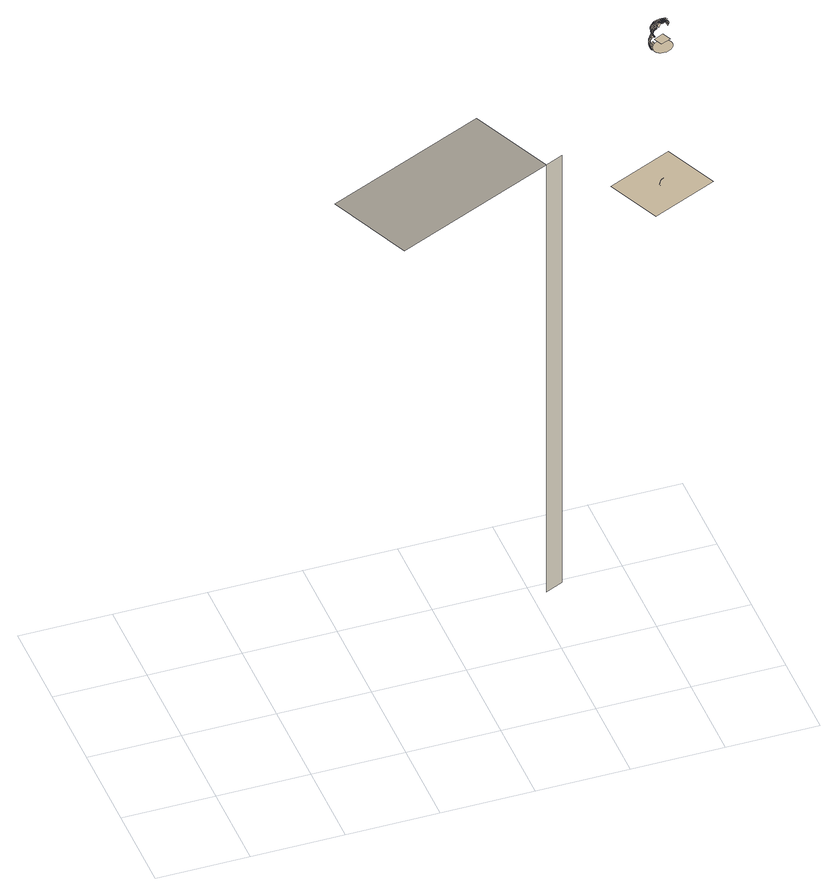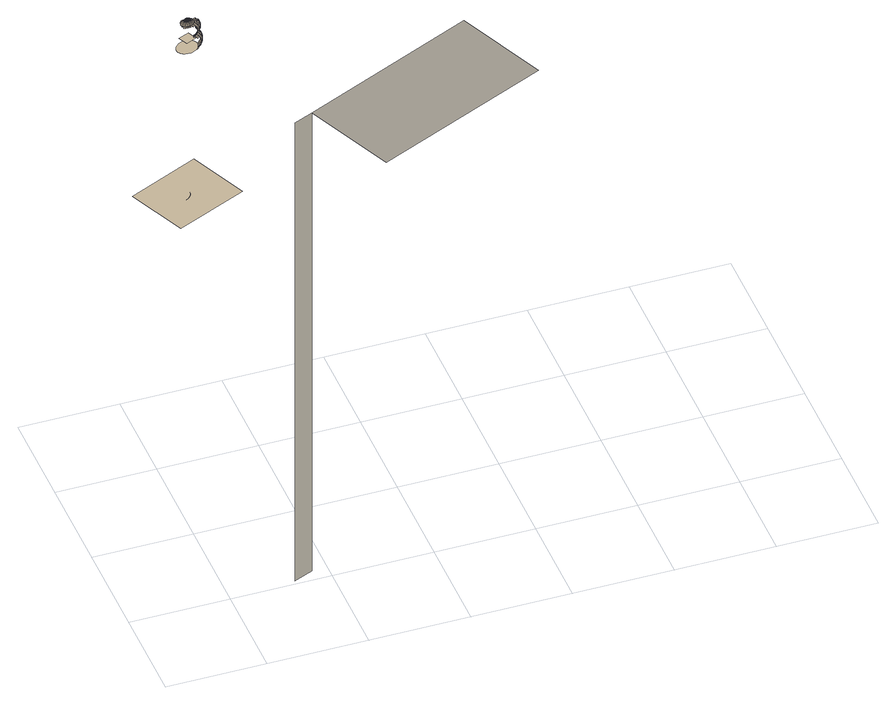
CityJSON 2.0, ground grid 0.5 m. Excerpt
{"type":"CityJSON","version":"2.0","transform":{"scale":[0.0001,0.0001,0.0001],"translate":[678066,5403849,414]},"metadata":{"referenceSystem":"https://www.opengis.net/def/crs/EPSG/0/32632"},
"CityObjects":{
"building1":{"type":"Building","attributes":{"name":"building","dataAvailable":"Sufficient","opendrive_identifier_modelDate":"13-06-17","opendrive_identifier_modelName":"892_SAVe_Ingolstadt","opendrive_identifier_modelVendor":"3D Mapping Solutions","opendrive_identifier_roadObjectName":"building","opendrive_identifier_sourceFileName":"2019-11-29_SAVe_Ingolstadt_Prio5","opendrive_roadObject_dynamic":"false","opendrive_roadObject_orientation":"none","opendrive_roadObject_type":"BUILDING","opendrive_road_length":"211.9635830812","opendrive_road_rule":"RIGHTHANDTRAFFIC","measuredHeight":13.14},"children":["building1-1"],"geometry":[{"type":"MultiSurface","lod":"3","boundaries":[[[0,1,2,3]],[[4,5,6,2]]],"semantics":{"surfaces":[{"type":"OuterFloorSurface"},{"type":"WallSurface"}],"values":[0,1]}}]},
"building1-1":{"type":"BuildingInstallation","attributes":{"@cityeditor:layer":"Unclassified.LoD3","relationToConstruction":"outside"},"parents":["building1"],"geometry":[{"type":"MultiSurface","lod":"3","boundaries":[[[7,8,9,10]],[[8,11,12,9]],[[11,13,14,12]],[[15,7,10,16]],[[17,15,16,18]],[[13,19,20,14]],[[19,21,22,20]],[[23,17,18,24]],[[9,12,25,26]],[[10,9,26,27]],[[16,10,27,28]],[[12,14,29,25]],[[30,31,32,33]],[[34,30,33,35]],[[31,36,37,32]],[[38,34,35,39]],[[18,16,28,40]],[[14,20,41,29]],[[21,42,43,22]],[[44,23,24,45]],[[36,46,47,37]],[[48,38,39,49]],[[20,22,50,41]],[[24,18,40,51]],[[46,52,53,47]],[[33,32,54,55]],[[35,33,55,56]],[[57,44,45,58]],[[32,37,59,54]],[[39,35,56,60]],[[61,48,49,62]],[[42,63,64,65,66,43]],[[22,43,67,50]],[[45,24,51,68]],[[37,47,69,59]],[[26,25,70,71]],[[27,26,71,72]],[[49,39,60,73]],[[52,74,75,53]],[[76,61,62,77]],[[78,79,80,81]],[[82,83,84,85]],[[28,27,72,86]],[[25,29,87,70]],[[88,78,81,89]],[[83,90,91,84]],[[92,88,89,93]],[[90,92,93,91]],[[94,76,77,95]],[[64,96,97,65]],[[96,85,98,97]],[[80,94,95,99]],[[47,53,100,69]],[[29,41,101,87]],[[40,28,86,102]],[[81,80,99,103]],[[85,84,104,98]],[[58,45,68,105]],[[91,93,106,107]],[[84,91,107,104]],[[89,81,103,108]],[[93,89,108,106]],[[109,110,111,74]],[[62,49,73,112]],[[43,66,65,113,114,67]],[[41,50,115,101]],[[51,40,102,116]],[[74,111,117,75]],[[77,62,112,118]],[[53,75,119,100]],[[55,54,120,121]],[[65,97,122,113]],[[95,77,118,123]],[[56,55,121,124]],[[97,98,125,122]],[[99,95,123,126]],[[54,59,127,120]],[[60,56,124,128]],[[103,99,126,129]],[[98,104,130,125]],[[50,67,131,115]],[[68,51,116,132]],[[104,107,133,130]],[[106,108,134,135]],[[107,106,135,133]],[[108,103,129,134]],[[59,69,136,127]],[[110,137,138,111]],[[73,60,128,139]],[[75,117,140,119]],[[111,138,141,117]],[[69,100,142,136]],[[105,68,132,143]],[[112,73,139,144]],[[114,113,145,146,131,67]],[[118,112,144,147]],[[100,119,148,142]],[[137,149,150,138]],[[113,122,151,145]],[[123,118,147,152]],[[117,141,153,140]],[[126,123,152,154]],[[122,125,155,151]],[[129,126,154,156]],[[125,130,157,155]],[[135,134,158,159]],[[133,135,159,160]],[[134,129,156,158]],[[130,133,160,157]],[[138,150,161,141]],[[119,140,162,148]],[[121,120,163,164]],[[124,121,164,165]],[[141,161,166,153]],[[120,127,167,163]],[[128,124,165,168]],[[132,116,169,170]],[[115,131,171,172]],[[127,136,173,167]],[[140,153,174,162]],[[139,128,168,175]],[[136,142,176,173]],[[143,132,170,177]],[[144,139,175,178]],[[131,146,145,179,180,171]],[[147,144,178,181]],[[149,182,183,150]],[[142,148,184,176]],[[152,147,181,185]],[[145,151,186,179]],[[187,188,182,149]],[[153,166,189,174]],[[151,155,190,186]],[[154,152,185,191]],[[159,158,192,193]],[[160,159,193,194]],[[158,156,195,192]],[[157,160,194,196]],[[155,157,196,190]],[[156,154,191,195]],[[150,183,197,161]],[[148,162,198,184]],[[161,197,199,166]],[[162,174,200,198]],[[174,189,201,200]],[[166,199,202,189]],[[203,204,205,206]],[[182,207,208,183]],[[188,209,207,182]],[[183,208,210,197]],[[211,212,213,214]],[[215,216,209,188]],[[212,217,213]],[[207,218,219,208]],[[209,220,218,207]],[[197,210,221,199]],[[208,219,222,210]],[[217,223,224,213]],[[179,186,225,226]],[[185,181,227,228]],[[218,229,230,219]],[[216,231,220,209]],[[220,232,229,218]],[[186,190,233,225]],[[191,185,228,234]],[[223,235,236,224]],[[193,192,237,238]],[[194,193,238,239]],[[189,202,240,201]],[[210,222,241,221]],[[196,194,239,242]],[[192,195,243,237]],[[219,230,244,222]],[[195,191,234,243]],[[190,196,242,233]],[[245,246,212,211]],[[247,248,216,215]],[[249,203,206,250]],[[229,251,252,230]],[[184,198,253,254]],[[235,255,256,236]],[[199,221,257,202]],[[232,258,251,229]],[[231,259,232,220]],[[246,260,217,212]],[[222,244,261,241]],[[230,252,262,244]],[[255,263,264,256]],[[245,265,266,267,268,269,270,271,214,211]],[[248,272,231,216]],[[198,200,273,253]],[[251,274,275,252]],[[263,276,277,264]],[[260,278,223,217]],[[221,241,279,257]],[[259,280,258,232]],[[258,281,274,251]],[[252,275,282,262]],[[244,262,283,261]],[[276,284,285,277]],[[278,286,235,223]],[[272,287,259,231]],[[241,261,288,279]],[[280,289,281,258]],[[200,201,290,273]],[[262,282,291,283]],[[284,292,293,285]],[[294,295,248,247]],[[274,296,297,275]],[[286,255,235]],[[281,298,296,274]],[[275,297,299,282]],[[292,300,293]],[[287,301,280,259]],[[261,283,302,288]],[[286,303,263,255]],[[300,304,305,293]],[[202,257,306,240]],[[289,307,298,281]],[[304,308,309,305]],[[282,299,310,291]],[[295,311,272,248]],[[301,312,289,280]],[[303,313,276,263]],[[283,291,314,302]],[[308,315,316,309]],[[296,317,318,297]],[[257,279,319,306]],[[297,318,320,299]],[[298,321,317,296]],[[315,322,323,316]],[[311,324,287,272]],[[312,325,307,289]],[[307,326,321,298]],[[313,327,284,276]],[[291,310,328,314]],[[322,329,330,323]],[[324,331,301,287]],[[299,320,332,310]],[[279,288,333,319]],[[327,334,292,284]],[[201,240,335,290]],[[288,302,336,333]],[[337,338,246,245]],[[334,300,292]],[[317,339,340,318]],[[321,339,317]],[[318,340,341,320]],[[331,342,312,301]],[[325,343,326,307]],[[326,344,339,321]],[[302,314,345,336]],[[334,346,304,300]],[[310,332,347,328]],[[320,341,348,332]],[[346,349,308,304]],[[329,350,351,330]],[[352,353,295,294]],[[338,354,260,246]],[[349,355,315,308]],[[342,356,325,312]],[[314,328,357,345]],[[353,358,311,295]],[[343,359,344,326]],[[339,360,361,340]],[[362,360,339]],[[355,363,322,315]],[[364,249,250,365]],[[358,366,324,311]],[[340,361,341]],[[367,368,369,370]],[[337,371,265,245]],[[240,306,372,335]],[[356,373,343,325]],[[332,348,374,347]],[[354,375,278,260]],[[344,376,362,339]],[[341,361,377,348]],[[366,378,331,324]],[[306,319,379,372]],[[380,381,382,383]],[[328,347,384,357]],[[363,385,329,322]],[[373,386,359,343]],[[375,387,286,278]],[[359,388,376,344]],[[319,333,389,379]],[[378,390,342,331]],[[348,377,391,374]],[[333,336,392,389]],[[387,393,286]],[[350,394,395,351]],[[336,345,396,392]],[[347,374,397,384]],[[390,398,356,342]],[[386,399,388,359]],[[385,400,350,329]],[[345,357,401,396]],[[398,402,373,356]],[[393,403,303,286]],[[374,391,397]],[[402,404,386,373]],[[357,384,405,401]],[[403,406,313,303]],[[404,399,386]],[[384,397,407,405]],[[397,391,408,407]],[[406,409,327,313]],[[410,411,358,353]],[[412,410,353,352]],[[411,413,366,358]],[[395,414,415,416]],[[409,417,334,327]],[[413,418,378,366]],[[400,419,394,350]],[[394,420,414,395]],[[418,421,390,378]],[[421,422,398,390]],[[423,424,425,426,427,408,391,377,361,360,362,376,388,399,428,429,430,431]],[[422,432,402,398]],[[433,428,399,404]],[[432,433,404,402]],[[392,396,434,435]],[[436,437,438,439,440,441,442,443,444,445,57,58,105,143,177,446,447,448,449,450,451,452,453,454]],[[389,392,435,455]],[[417,456,334]],[[379,389,455,457]],[[372,379,457,458]],[[407,408,427,459]],[[405,407,459,460]],[[396,401,461,434]],[[401,405,460,461]],[[335,372,458,462]],[[456,463,346,334]],[[290,335,462,464]],[[465,364,365,466,467]],[[463,468,349,346]],[[468,469,355,349]],[[470,429,428,433]],[[273,290,464,471]],[[459,427,426,472]],[[469,473,363,355]],[[474,470,433,432]],[[460,459,472,475]],[[253,273,471,476]],[[477,474,432,422]],[[478,430,429,470]],[[479,477,422,421]],[[472,426,480]],[[419,481,420,394]],[[473,482,385,363]],[[461,460,475,483]],[[414,484,485,415]],[[486,479,421,418]],[[420,487,484,414]],[[488,431,430,478]],[[434,461,483,489]],[[480,426,425,490]],[[435,434,489,491]],[[492,486,418,413]],[[475,472,480,493]],[[494,478,470,474]],[[455,435,491,495]],[[496,492,413,411]],[[482,497,400,385]],[[498,496,411,410]],[[499,431,488]],[[500,494,474,477]],[[490,425,424,501]],[[457,455,495,502]],[[503,498,410,412]],[[483,475,493,504]],[[505,506,338,337]],[[507,423,431,499]],[[501,424,508]],[[508,424,423,507]],[[509,488,478,494]],[[510,500,477,479]],[[493,480,490,511]],[[458,457,502,512]],[[506,354,338]],[[497,513,419,400]],[[489,483,504,514]],[[462,458,512,515]],[[516,510,479,486]],[[517,499,488,509]],[[511,490,501,518]],[[481,519,487,420]],[[506,520,375,354]],[[504,493,511,521]],[[522,509,494,500]],[[505,523,371,337]],[[518,501,508,524]],[[525,507,499,517]],[[520,526,387,375]],[[491,489,514,527]],[[528,516,486,492]],[[524,508,507,525]],[[487,529,530,484]],[[484,530,531,485]],[[526,532,393,387]],[[533,522,500,510]],[[534,517,509,522]],[[495,491,527,535]],[[521,511,518,536]],[[537,528,492,496]],[[514,504,521,538]],[[513,539,481,419]],[[540,525,517,534]],[[541,537,496,498]],[[542,533,510,516]],[[532,543,403,393]],[[536,518,524,544]],[[502,495,535,545]],[[544,524,525,540]],[[546,534,522,533]],[[543,406,403]],[[464,462,515,547]],[[538,521,536,548]],[[543,549,409,406]],[[527,514,538,550]],[[551,552,553,554]],[[555,541,498,503]],[[512,502,545,556]],[[557,542,516,528]],[[519,558,529,487]],[[549,559,417,409]],[[559,456,417]],[[560,540,534,546]],[[548,536,544,561]],[[562,546,533,542]],[[515,512,556,563]],[[559,564,463,456]],[[535,527,550,565]],[[564,566,468,463]],[[561,544,540,560]],[[566,567,469,468]],[[568,557,528,537]],[[467,466,569,570]],[[550,538,548,571]],[[567,572,473,469]],[[539,573,519,481]],[[530,574,575,531]],[[529,576,574,530]],[[577,560,546,562]],[[572,578,482,473]],[[545,535,565,579]],[[580,562,542,557]],[[581,568,537,541]],[[571,548,561,582]],[[582,561,560,577]],[[565,550,571,583]],[[556,545,579,584]],[[578,585,497,482]],[[471,464,547,586]],[[587,577,562,580]],[[588,581,541,555]],[[531,575,589,590]],[[591,580,557,568]],[[558,592,576,529]],[[583,571,582,593]],[[593,582,577,587]],[[563,556,584,594]],[[579,565,583,595]],[[573,596,558,519]],[[585,597,513,497]],[[598,591,568,581]],[[599,587,580,591]],[[595,583,593,600]],[[601,555,503,602]],[[584,579,595,603]],[[600,593,587,599]],[[476,471,586,604]],[[574,605,606,575]],[[576,607,605,574]],[[597,608,539,513]],[[609,599,591,598]],[[547,515,563,610]],[[611,598,581,588]],[[603,595,600,612]],[[612,600,599,609]],[[596,613,592,558]],[[594,584,603,614]],[[575,606,615,589]],[[592,616,607,576]],[[608,617,573,539]],[[618,506,505]],[[618,619,506]],[[620,609,598,611]],[[619,520,506]],[[614,603,612,621]],[[619,622,526,520]],[[618,623,523,505]],[[621,612,609,620]],[[622,624,532,526]],[[617,625,596,573]],[[624,626,543,532]],[[605,627,628,606]],[[607,629,627,605]],[[626,630,543]],[[630,631,549,543]],[[613,632,616,592]],[[631,633,559,549]],[[633,634,559]],[[634,635,564,559]],[[635,636,566,564]],[[637,638,572,567]],[[639,588,555,601]],[[636,637,567,566]],[[606,628,640,615]],[[616,641,629,607]],[[638,642,578,572]],[[625,643,613,596]],[[610,563,594,644]],[[642,645,585,578]],[[586,547,610,646]],[[645,647,597,585]],[[632,648,641,616]],[[615,640,649,650]],[[647,651,608,597]],[[643,652,632,613]],[[651,653,617,608]],[[570,569,654,655]],[[656,611,588,639]],[[653,657,625,617]],[[644,594,614,658]],[[604,586,646,659]],[[650,649,660,661]],[[652,662,648,632]],[[657,663,643,625]],[[664,620,611,656]],[[658,614,621,665]],[[663,666,652,643]],[[665,621,620,664]],[[666,667,662,652]],[[668,669,618]],[[669,670,619,618]],[[670,671,622,619]],[[668,672,623,618]],[[646,610,644,673]],[[674,675,633,631]],[[671,676,624,622]],[[677,674,631,630]],[[675,634,633]],[[676,678,626,624]],[[678,677,630,626]],[[675,679,635,634]],[[680,681,638,637]],[[682,680,637,636]],[[681,683,642,638]],[[679,682,636,635]],[[683,684,645,642]],[[684,685,647,645]],[[685,686,651,647]],[[686,687,653,651]],[[687,688,657,653]],[[688,689,663,657]],[[689,690,666,663]],[[690,691,667,666]],[[659,646,673,692]],[[673,644,658,693]]]}]}
},
"vertices":[
[9880,10020,36290],[11890,5440,36290],[20760,9340,36290],[18740,13920,36290],[21740,9770,36290],[21740,9770,8850],[20760,9340,8850],
[26180,9320,42400],[26170,9320,42480],[26180,9490,42480],[26190,9490,42400],[26180,9320,42560],[26190,9490,42560],[26200,9320,42640],[26210,9490,42640],[26200,9320,42320],[26210,9490,42320],[26230,9330,42240],[26240,9490,42240],[26230,9330,42710],[26240,9490,42710],[26270,9340,42780],[26280,9490,42780],[26270,9340,42170],[26280,9490,42170],[26250,9660,42560],[26240,9660,42480],[26250,9660,42400],[26260,9650,42320],[26260,9650,42640],[26270,9340,43250],[26270,9340,43320],[26280,9490,43320],[26280,9490,43250],[26280,9340,43190],[26290,9490,43190],[26290,9340,43380],[26300,9490,43380],[26300,9340,43130],[26310,9490,43130],[26290,9650,42240],[26290,9650,42710],[26320,9350,42840],[26330,9490,42840],[26320,9350,42110],[26330,9490,42110],[26320,9350,43430],[26330,9490,43430],[26340,9350,43080],[26350,9490,43080],[26330,9640,42780],[26330,9640,42170],[26360,9360,43480],[26370,9490,43480],[26330,9640,43320],[26330,9640,43250],[26340,9630,43190],[26390,9360,42060],[26390,9480,42060],[26350,9630,43380],[26360,9630,43130],[26390,9360,43040],[26390,9480,43040],[26390,9360,42890],[26400,9360,42900],[26400,9480,42900],[26390,9480,42890],[26380,9620,42840],[26380,9620,42110],[26380,9620,43430],[26350,9820,42560],[26350,9820,42480],[26350,9820,42400],[26390,9620,43080],[26420,9370,43510],[26420,9480,43510],[26400,9360,43030],[26400,9480,43030],[26450,9260,42990],[26440,9260,43010],[26410,9370,43010],[26420,9370,42990],[26440,9260,42930],[26450,9260,42940],[26420,9370,42940],[26410,9370,42930],[26370,9810,42320],[26370,9810,42640],[26450,9260,42980],[26420,9370,42980],[26450,9260,42950],[26420,9370,42950],[26450,9260,42970],[26420,9370,42970],[26410,9370,43020],[26410,9480,43020],[26410,9370,42910],[26410,9480,42910],[26420,9480,42930],[26420,9480,43010],[26420,9610,43480],[26390,9790,42710],[26390,9790,42240],[26430,9480,42990],[26430,9480,42940],[26440,9610,42060],[26430,9480,42970],[26430,9480,42950],[26430,9480,42980],[26450,9260,43510],[26500,9280,43530],[26470,9380,43530],[26440,9610,43040],[26450,9600,42900],[26440,9610,42890],[26430,9770,42780],[26430,9770,42170],[26480,9480,43530],[26450,9600,43030],[26470,9600,43510],[26430,9770,43320],[26420,9770,43250],[26450,9600,42910],[26450,9600,43020],[26430,9770,43190],[26460,9600,42930],[26460,9600,43010],[26440,9760,43380],[26450,9760,43130],[26470,9600,42990],[26470,9600,42940],[26470,9750,42840],[26470,9750,42110],[26470,9600,42950],[26470,9600,42980],[26470,9600,42970],[26470,9750,43430],[26560,9310,43540],[26540,9390,43540],[26480,9740,43080],[26520,9590,43530],[26540,9480,43540],[26500,9730,43480],[26510,9720,42060],[26510,9720,43040],[26520,9720,42900],[26510,9720,42890],[26520,9720,43030],[26540,9710,43510],[26610,9330,43530],[26600,9400,43530],[26530,9710,42910],[26530,9710,43020],[26570,9570,43540],[26540,9710,43010],[26540,9710,42930],[26540,9710,42990],[26540,9710,42940],[26540,9700,42980],[26540,9700,42970],[26540,9700,42950],[26600,9480,43530],[26580,9680,43530],[26560,9890,43320],[26550,9890,43250],[26560,9890,43190],[26630,9560,43530],[26570,9880,43380],[26570,9870,43130],[26560,9890,42170],[26590,9860,42110],[26590,9860,42840],[26560,9890,42780],[26580,9860,43430],[26630,9650,43540],[26590,9850,43080],[26610,9830,43480],[26620,9820,42060],[26620,9820,43040],[26630,9810,42900],[26620,9820,42890],[26630,9810,43030],[26770,9400,43670],[26760,9440,43670],[26640,9800,43510],[26630,9800,43020],[26630,9800,42910],[26650,9270,43530],[26790,9370,43670],[26680,9630,43530],[26640,9800,42930],[26640,9800,43010],[26640,9790,42980],[26640,9790,42970],[26640,9790,42950],[26640,9800,42990],[26640,9800,42940],[26770,9480,43670],[26670,9760,43530],[26780,9510,43670],[26710,9720,43540],[26740,9680,43530],[26800,9550,43670],[26770,9480,32720],[26770,9360,32720],[26770,9360,33250],[26770,9480,33250],[26800,9410,43690],[26790,9440,43690],[26810,9390,43690],[26790,9480,43690],[26800,9400,32500],[26810,9400,32500],[26830,9300,32500],[26820,9300,32500],[26820,9350,43670],[26840,9370,43690],[26820,9400,32500],[26810,9420,43700],[26800,9450,43700],[26820,9400,43700],[26800,9510,43690],[26800,9480,43700],[26830,9400,32500],[26840,9310,32500],[26750,9870,42910],[26750,9880,42900],[26750,9880,43030],[26750,9870,43020],[26820,9420,43710],[26820,9450,43710],[26850,9380,43700],[26840,9400,43710],[26760,9870,42930],[26760,9870,43010],[26840,9400,32490],[26850,9310,32490],[26760,9860,42980],[26760,9860,42970],[26760,9860,42950],[26840,9580,43670],[26810,9510,43700],[26760,9870,42940],[26760,9870,42990],[26820,9480,43710],[26820,9510,32500],[26830,9510,32500],[26860,9330,43670],[26870,9350,43690],[26820,9590,32720],[26820,9590,33250],[26830,9430,43710],[26830,9450,43710],[26780,9820,43530],[26760,9870,43510],[26850,9410,32490],[26860,9310,32490],[26820,9540,43690],[26850,9410,43710],[26860,9390,43710],[26840,9510,32500],[26830,9500,43710],[26830,9480,43710],[26850,9410,32480],[26870,9310,32480],[26870,9500,32500],[26860,9410,32500],[26870,9310,32500],[26910,9230,32500],[26970,9160,32500],[26940,9130,32500],[26860,9200,32500],[26880,9370,43700],[26800,9780,43540],[26850,9440,43720],[26840,9460,43720],[26860,9410,32480],[26870,9320,32480],[26850,9510,32500],[26830,9530,43700],[26870,9400,43710],[26860,9420,43720],[26840,9480,43720],[26840,9500,43710],[26870,9410,32470],[26880,9320,32470],[26860,9500,32490],[26880,9380,43710],[26840,9530,43710],[26870,9410,43720],[26820,9730,43530],[26850,9490,43720],[26870,9410,32460],[26890,9320,32460],[26900,9330,43670],[26910,9350,43690],[26860,9440,43730],[26860,9460,43730],[26870,9430,43730],[26860,9470,43730],[26880,9410,32460],[26890,9390,43710],[26850,9520,43710],[26870,9500,32480],[26880,9410,32450],[26890,9320,32450],[26850,9560,43690],[26880,9420,43730],[26880,9410,32440],[26900,9320,32440],[26860,9490,43730],[26910,9360,43700],[26890,9400,43720],[26880,9500,32480],[26860,9510,43720],[26890,9410,32420],[26900,9320,32420],[26880,9450,43730],[26870,9460,43730],[26860,9550,43700],[26870,9470,43730],[26880,9440,43730],[26890,9410,32380],[26900,9330,32380],[26910,9370,43710],[26900,9410,43730],[26890,9430,43730],[26880,9500,32470],[26870,9510,43730],[26900,9410,32350],[26910,9330,32350],[26910,9380,43710],[26880,9490,43730],[26870,9550,43710],[26890,9500,32460],[26880,9600,43670],[26870,9540,43710],[26870,9610,32500],[26880,9610,32500],[26890,9450,43740],[26890,9460,43740],[26890,9470,43740],[26920,9400,43720],[26910,9420,43730],[26900,9440,43740],[26880,9530,43720],[26900,9500,32450],[26890,9500,43730],[26890,9480,43740],[26900,9500,32440],[26920,9410,32310],[26930,9340,32310],[26950,9330,43670],[26940,9350,43690],[26890,9610,32500],[26900,9500,32420],[26920,9410,43730],[26890,9520,43730],[26940,9360,43700],[26910,9440,43740],[26900,9460,43740],[26900,9470,43740],[26910,9460,43740],[26910,9500,32380],[26870,9670,32720],[26870,9670,33250],[26940,9380,43710],[27070,9810,42560],[26520,9570,42560],[26730,9090,42560],[27280,9340,42560],[26920,9600,32500],[26880,9580,43690],[26920,9420,43730],[26900,9490,43740],[26900,9600,32500],[26910,9450,43740],[26900,9480,43740],[26940,9390,43710],[26890,9570,43700],[29350,8770,33250],[25760,7190,33250],[24460,10150,33250],[28040,11730,33250],[26900,9510,43730],[26920,9500,32350],[26920,9430,43740],[26900,9600,32490],[26920,9450,43740],[26890,9560,43710],[26940,9400,43720],[26910,9490,43740],[26900,9550,43710],[26910,9600,32490],[26940,9420,32280],[26950,9340,32280],[26900,9540,43720],[26910,9500,43740],[26940,9410,43730],[26930,9450,43740],[26930,9500,32310],[26910,9530,43730],[26940,9420,43730],[26920,9600,32480],[26940,9440,43740],[26910,9520,43730],[26920,9590,32480],[26920,9510,43740],[26920,9500,43740],[26930,9590,32470],[26980,9360,43690],[26980,9370,43700],[26990,9350,43670],[26970,9380,43710],[26970,9350,32240],[27000,9290,32240],[26980,9280,32280],[26930,9590,32460],[26970,9400,43710],[26950,9490,32280],[26970,9420,32240],[26960,9410,43720],[26960,9420,43730],[26960,9480,43740],[26960,9490,43740],[26950,9500,43740],[26940,9500,43740],[26930,9500,43740],[26940,9450,43740],[26950,9450,43740],[26950,9460,43740],[26960,9470,43740],[26950,9430,43730],[26950,9440,43740],[26920,9550,43720],[26920,9560,43710],[27430,9340,42060],[27350,9230,42060],[27240,9130,42060],[27120,9060,42060],[26980,9010,42060],[26830,9000,42060],[26700,9020,42060],[26580,9070,42060],[26480,9150,42060],[26420,9250,42060],[26750,9890,42060],[26890,9930,42060],[27030,9950,42060],[27170,9930,42060],[27290,9880,42060],[27380,9800,42060],[27450,9700,42060],[27480,9580,42060],[27470,9460,42060],[26920,9570,43710],[26940,9590,32460],[26920,9580,43700],[26920,9590,43690],[26930,9510,43740],[26930,9520,43730],[26930,9540,43730],[26920,9610,43670],[26940,9590,32450],[26900,9760,43530],[26870,9670,32500],[26890,9700,33250],[26890,9700,32500],[26940,9590,32440],[26940,9590,32420],[26960,9440,43740],[26900,9810,43540],[26940,9510,43740],[26950,9580,32380],[26970,9440,43730],[26940,9530,43730],[26900,9860,43530],[26970,9430,43730],[26970,9450,43740],[26980,9420,43720],[26950,9510,43740],[26980,9490,32240],[26960,9580,32350],[26950,9540,43730],[27000,9360,32220],[27030,9300,32220],[26990,9410,43710],[26990,9420,32220],[26970,9460,43740],[26950,9550,43720],[26960,9510,43740],[26950,9560,43710],[27000,9400,43710],[26960,9520,43730],[26980,9450,43730],[26950,9570,43710],[27010,9390,43700],[26970,9580,32310],[27010,9380,43690],[26980,9470,43740],[26990,9440,43730],[26970,9500,43740],[26960,9590,43700],[27030,9370,43670],[26960,9540,43730],[26950,9710,32500],[26960,9700,32500],[26980,9480,43740],[26970,9490,43740],[26990,9460,43730],[27000,9430,43720],[26970,9520,43730],[26960,9600,43690],[26990,9570,32280],[26970,9550,43720],[26960,9620,43670],[27010,9430,43710],[26990,9470,43730],[26980,9510,43730],[27010,9490,32220],[26970,9690,32500],[26980,9530,43730],[27000,9460,43730],[26990,9680,32500],[26990,9500,43730],[26990,9490,43730],[26970,9690,32490],[26980,9560,43710],[27020,9420,43710],[27030,9430,32190],[27030,9370,32190],[27060,9320,32190],[26980,9680,32490],[27010,9450,43720],[27000,9470,43730],[26980,9570,43710],[26990,9520,43730],[27030,9410,43700],[26990,9540,43720],[27010,9560,32240],[27010,9490,43730],[27040,9410,43690],[27020,9450,43710],[26990,9680,32480],[27000,9500,43730],[26990,9580,43700],[27020,9470,43720],[26990,9760,43530],[27000,9530,43720],[27000,9670,32470],[27000,9550,43710],[26900,9680,32720],[27190,9030,32720],[27190,9030,32500],[26900,9680,32500],[27060,9400,43670],[26990,9590,43690],[27040,9440,43710],[27040,9480,32190],[27000,9670,32460],[27020,9490,43720],[27020,9510,43720],[27030,9470,43710],[27000,9610,43670],[27000,9670,32450],[27010,9560,43710],[27010,9660,32440],[27010,9660,32420],[27050,9440,43700],[26990,9790,33250],[26990,9790,32500],[27020,9530,43710],[27010,9660,32380],[27040,9550,32220],[27070,9380,32170],[27090,9340,32170],[27060,9430,32170],[27030,9490,43710],[27020,9650,32350],[27020,9570,43700],[27050,9470,43710],[27060,9440,43690],[27030,9520,43710],[27030,9540,43710],[27020,9580,43690],[27030,9650,32310],[27000,9820,43540],[27050,9500,43710],[27080,9430,43670],[27120,9310,32170],[27100,9280,32190],[27060,9470,43700],[27070,9480,32170],[27040,9520,43710],[27040,9600,43670],[27040,9550,43700],[27060,9540,32190],[27050,9640,32280],[27070,9470,43690],[27060,9500,43700],[27050,9530,43700],[27190,9320,43530],[27120,9260,43530],[27050,9560,43690],[27010,9870,43530],[27100,9400,32150],[27120,9360,32150],[27100,9440,32150],[27060,9620,32240],[27070,9500,43690],[27080,9750,43530],[27100,9470,43670],[27070,9530,43690],[27090,9530,32170],[27070,9570,43670],[27150,9330,32150],[27110,9480,32150],[27080,9610,32220],[27050,9780,32500],[27060,9770,32500],[27100,9510,43670],[27090,9540,43670],[27070,9760,32490],[27080,9750,32500],[27070,9750,32490],[27100,9590,32190],[27080,9750,32480],[27140,9410,32140],[27160,9380,32140],[27140,9440,32140],[27080,9740,32480],[27080,9740,32470],[27130,9520,32150],[27080,9740,32460],[27090,9730,32460],[27090,9730,32450],[27090,9730,32440],[27090,9730,32420],[27090,9720,32380],[27240,9390,43530],[27180,9360,32140],[27140,9470,32140],[27100,9720,32350],[27130,9570,32170],[27150,9720,43530],[27110,9700,32310],[27100,9800,43540],[27120,9690,32280],[27160,9500,32140],[27210,9340,32140],[27190,9310,32150],[27130,9670,32240],[27160,9550,32150],[27140,9650,32220],[27110,9860,33250],[27110,9860,32500],[27260,9470,43530],[27160,9630,32190],[27210,9670,43530],[27130,9850,43530],[27240,9330,32140],[27230,9300,32150],[27180,9530,32140],[27180,9610,32170],[27270,9540,43530],[27250,9610,43530],[27190,9580,32150],[27210,9550,32140],[27170,9840,32500],[27170,9830,32500],[27170,9820,32500],[27180,9810,32490],[27180,9800,32500],[27190,9770,43540],[27180,9790,32470],[27180,9780,32460],[27180,9800,32490],[27180,9790,32480],[27180,9800,32480],[27190,9780,32450],[27190,9770,32420],[27190,9770,32380],[27190,9770,32440],[27190,9760,32350],[27190,9750,32310],[27200,9730,32280],[27210,9710,32240],[27210,9690,32220],[27220,9660,32190],[27230,9630,32170],[27240,9600,32150],[27250,9570,32140],[27230,9810,43530],[27260,9710,43540]
]}
